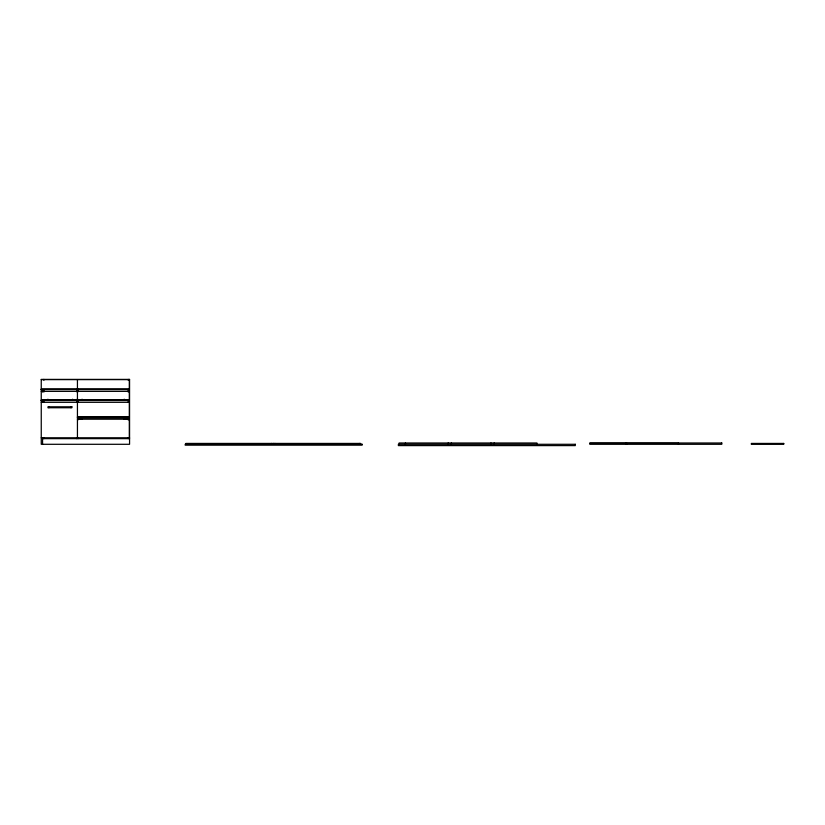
<?xml version="1.0" encoding="UTF-8"?>
<svg xmlns="http://www.w3.org/2000/svg" width="825" height="825" viewBox="0 0 825 825"><rect width="100%" height="100%" fill="white"/><g stroke="black" fill="none" stroke-linecap="round" stroke-linejoin="round"><path stroke-width="1.24" d="M41.25 379.613L129.35 379.613L129.35 437.776M41.25 389.039L129.35 389.039M41.25 389.4L129.35 389.4M41.25 389.555L129.35 389.555M41.25 391.359L129.35 391.359M41.25 399.991L129.35 399.991M41.25 400.352L129.35 400.352M41.25 400.496L129.35 400.496M41.25 402.311L129.35 402.311M77.437 416.883L129.35 416.883M77.437 417.254L129.35 417.254M77.437 417.398L129.35 417.398M78.447 417.904L127.834 417.904M78.014 419.059L82.077 419.059L82.077 417.904M128.267 419.059L124.204 419.059L124.204 417.904M77.437 419.203L129.35 419.203M41.25 437.776L129.566 437.776M42.56 438.642L129.566 438.642M589.813 443.355L625.845 443.355M626.577 443.355L678.49 443.355M678.49 442.994L678.49 444.293M626.577 442.994L626.577 444.293M625.845 442.994L625.845 444.293M536.951 444.293L536.951 442.994L399.104 442.994L399.104 444.293M494.165 442.994L494.165 444.293M490.978 442.994L490.978 444.293M451.388 442.994L451.388 444.293M448.192 442.994L448.192 444.293M405.415 442.994L405.415 444.293M360.669 444.293L360.669 443.427L185.914 443.427L185.914 444.293M359.36 443.427L359.36 444.293M274.962 443.427L274.962 444.293M273.653 443.427L273.653 444.293M271.621 443.427L271.621 444.293M128.267 379.397L128.267 380.263M128.267 389.555L128.267 392.092M128.267 399.702L128.267 402.239M128.267 417.027L128.267 420.007M128.267 437.776L128.267 438.642M126.741 416.955L126.741 417.904M124.204 399.197L124.204 400.352M82.077 399.197L82.077 400.352M79.54 416.955L79.54 417.904M78.014 389.214L78.014 391.772M78.014 399.434L78.014 401.992M78.014 417.027L78.014 419.884M78.014 437.776L78.014 438.642M77.437 379.613L77.437 437.776M76.704 389.214L76.704 391.772M76.704 399.434L76.704 401.992M76.704 437.776L76.704 438.642M72.652 399.197L72.652 400.352M70.94 406.808L70.94 407.746M48.902 406.808L48.902 407.746M47.922 399.197L47.922 400.352M43.859 379.397L43.859 380.263M43.859 389.555L43.859 392.092M43.859 399.702L43.859 402.239M43.859 437.776L43.859 438.642M42.56 389.555L42.56 392.092M42.56 399.702L42.56 402.239M42.56 437.776L42.56 444.293M129.566 379.397L41.25 379.397L41.25 444.293L129.566 444.293L129.566 379.397M71.888 406.808L47.953 406.808L47.953 407.746L71.888 407.746L71.888 406.808M721.782 442.994L589.813 442.994L589.813 444.293L721.782 444.293L721.782 442.994M783.75 443.427L751.338 443.427L751.338 444.293L783.75 444.293L783.75 443.427M362.123 444.293L185.192 444.293L185.192 445.17L362.123 445.17L362.123 444.293M575.303 444.293L398.372 444.293L398.372 445.603L575.303 445.603L575.303 444.293"/></g></svg>
